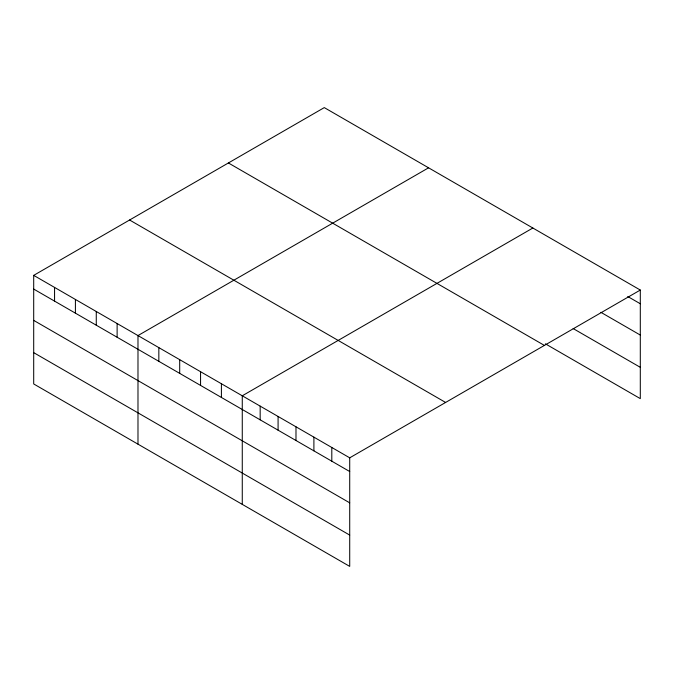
<?xml version="1.0" encoding="UTF-8"?>
<svg xmlns="http://www.w3.org/2000/svg" width="674" height="674" viewBox="0 0 674 674"><rect width="100%" height="100%" fill="white"/><g stroke="black" fill="none" stroke-linecap="round" stroke-linejoin="round"><path stroke-width="1.01" d="M33.7 275.371L349.713 457.823L349.713 566.396L33.7 383.953L33.7 275.371L324.287 107.604L640.3 290.047L640.3 398.629L545.392 343.833M428.571 167.809L137.985 335.576L137.985 444.158M532.856 228.014L242.269 395.79L242.269 504.363M349.713 457.823L640.3 290.047M627.764 296.518L640.3 303.755M600.905 312.323L640.3 335.062M573.144 328.55L640.3 367.322M228.393 162.965L544.407 345.417M129.593 220.01L445.607 402.454M33.7 289.079L349.713 471.53M33.7 320.386L349.713 502.838M33.7 352.645L349.713 535.089M331.802 447.477L331.802 461.193M313.899 437.14L313.899 450.855M295.987 426.802L295.987 440.51M278.084 416.465L278.084 430.172M260.172 406.127L260.172 419.835M221.409 383.742L221.409 397.458M200.557 371.703L200.557 385.41M179.697 359.663L179.697 373.371M158.837 347.624L158.837 361.331M117.124 323.537L117.124 337.244M96.272 311.498L96.272 325.205M75.412 299.458L75.412 313.166M54.56 287.41L54.56 301.126"/></g></svg>
